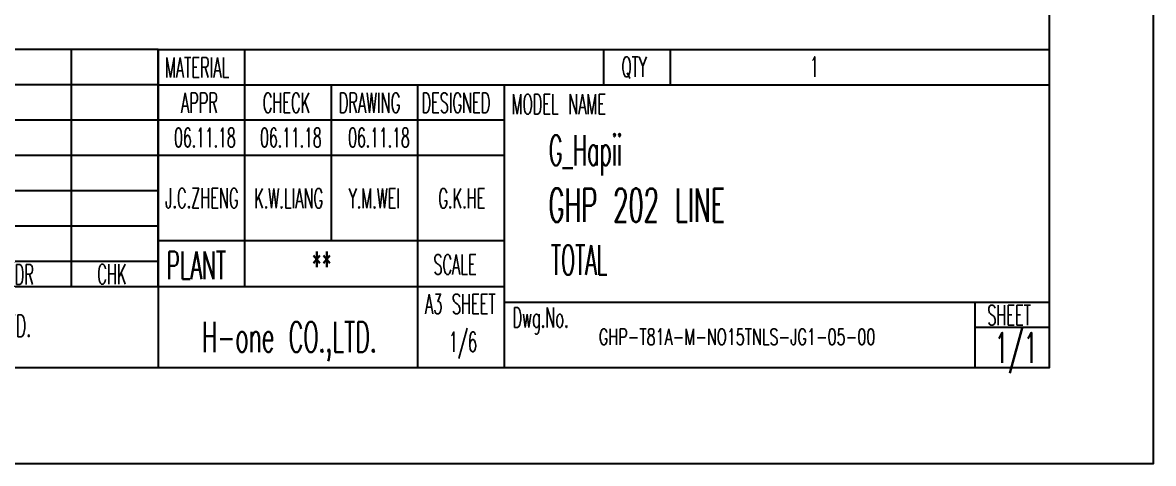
# Model space of a CAD drawing. Header units: millimetres. Extents: x 9439 to 18429, y 1498 to 3280.
# Drawn here: x 11287 to 11959, y 1498 to 1760 of the extents above; entities that cross this region are included whole.
import ezdxf
from ezdxf.enums import TextEntityAlignment as Align

# ---------------------------------------------------------------- set-up
doc = ezdxf.new("R2010")
doc.units = ezdxf.units.MM
doc.layers.add('title_frame', color=7, linetype='Continuous')
doc.layers.add('word_dim', color=253, linetype='Continuous')
doc.styles.add('MX_NOTE_STANDARD', font='txt.shx', dxfattribs={"bigfont": 'bigfont.shx'})
doc.styles.get("Standard").update_dxf_attribs({"font": 'romans.shx', "bigfont": 'bigfont.shx'})

# ---------------------------------------------------------------- blocks, each defined once
blk = doc.blocks.new('A$C404331B6')
at = {"layer": 'title_frame'}
for p, q in [((79.62, 0), (0, 0)), ((71.05, -23.5), (71.05, 0)), ((71.05, -23.5), (71.05, 0)), ((79.62, 0), (79.62, -31.5)), ((79.62, 0), (167.83, 0)), ((88.2, -23.5), (88.2, 0)), ((123.73, 0), (123.73, -3.5)), ((130.3, 0), (130.3, -3.5)), ((79.62, -3.5), (0, -3.5)), ((79.62, -3.5), (167.83, -3.5)), ((96.78, -18.9), (96.78, -3.5)), ((105.35, -31.5), (105.35, -3.5)), ((113.92, -31.5), (113.92, -3.5)), ((79.62, -7), (0, -7)), ((113.92, -7), (79.62, -7)), ((79.62, -10.5), (0, -10.5)), ((113.92, -10.5), (79.62, -10.5)), ((79.62, -14), (0, -14)), ((79.62, -17.5), (0, -17.5)), ((79.62, -18.9), (113.92, -18.9)), ((79.62, -21), (0, -21)), ((79.62, -23.5), (0, -23.5)), ((113.92, -23.5), (79.62, -23.5)), ((113.92, -25), (167.83, -25)), ((160.48, -25), (160.48, -31.5)), ((160.48, -27.5), (167.83, -27.5)), ((167.83, -31.5), (0, -31.5))]:
    blk.add_line(p, q, dxfattribs=at)
at = {"layer": 'title_frame', "color": 3, "style": 'MX_NOTE_STANDARD', "width": 0.5341}
for s, height, p in [('MATERIAL', 1.973, (80.3, -2.79)), ('QTY', 1.973, (125.5, -2.7)), ('APPR', 1.973, (81.89, -6.26)), ('CHECK', 1.973, (89.99, -6.26)), ('DRAWING', 1.973, (97.51, -6.26)), ('DESIGNED', 1.973, (105.7, -6.26)), ('MODEL NAME', 1.973, (114.63, -6.41)), ('PLANT', 2.74, (80.46, -22.73)), ('CHK', 1.973, (73.61, -23.23)), ('SCALE', 1.973, (106.88, -22.28)), ('DR', 1.973, (65.43, -23.27)), ('Dwg.No.', 1.973, (114.71, -27.52)), ('SHEET', 1.973, (161.71, -27.29)), ('MAKER NAME :GUANGZHOU RISONG INTELLIGENT TECHNOLOGY HOLDING CO., LTD.', 2.16, (2.22, -28.43))]:
    blk.add_text(s, height=height, dxfattribs=at).set_placement(p)

msp = doc.modelspace()

# ---------------------------------------------------------------- linework, layer by layer
at = {"layer": 'title_frame'}
for p, q in [((11367.806, 1743.896), (11367.806, 1722.896)), ((11367.806, 1602.896), (11367.806, 1743.896)), ((11367.806, 1743.896), (11367.806, 1554.896)), ((11897.006, 1554.896), (11573.606, 1554.896)), ((11897.006, 1554.896), (11573.606, 1554.896))]:
    msp.add_line(p, q, dxfattribs=at)
at = {"layer": 'title_frame', "color": 4}
msp.add_lwpolyline([(11958.956, 3280.121), (9438.956, 3280.121), (9438.956, 1498.121), (11958.956, 1498.121)], close=True, dxfattribs=at)
at = {"layer": 'title_frame'}
msp.add_lwpolyline([(9500.906, 3223.346), (11897.006, 3223.346), (11897.006, 1554.896), (9500.906, 1554.896)], close=True, dxfattribs=at)

# ---------------------------------------------------------------- block references
at = {"layer": 'word_dim', "ltscale": 2, "xscale": 6, "yscale": 6, "zscale": 6}
msp.add_blockref('A$C404331B6', (10890.056, 1743.896), dxfattribs=at)

# ---------------------------------------------------------------- texts
at = {"linetype": 'Continuous', "insert": (11599.869, 1681.017), "char_height": 18, "width": 305.4, "attachment_point": 4}
msp.add_mtext('{\\W0.5;\\C3;G_Hapii }', dxfattribs=at)
at = {"color": 3, "linetype": 'Continuous', "insert": (11629.6, 1578.071), "char_height": 9.6, "width": 222.78824, "attachment_point": 1}
msp.add_mtext('{\\W0.65;GHP-T81A-M-NO15TNLS-JG1-05-00}', dxfattribs=at)
at = {"layer": 'title_frame', "color": 3, "style": 'MX_NOTE_STANDARD'}
for s, height, width, p in [('1', 11.837, 0.5341, (11754.812, 1727.686)), ('06.11.18', 11.4, 0.5341, (11377.327, 1685.839)), ('06.11.18', 11.4, 0.5341, (11428.397, 1685.839)), ('06.11.18', 11.4, 0.5341, (11480.702, 1685.839)), ('GHP 202 LINE', 19.8, 0.5341, (11599.639, 1641.602)), ('TOTAL', 17.64, 0.5, (11601.127, 1610.017)), ('**', 16.44, 0.5341, (11458.964, 1607.512)), ('A3 SHEET', 11.8368, 0.5341, (11526.384, 1586.837)), ('H-one CO.,LTD.', 18, 0.5341, (11393.941, 1564.192)), ('1/6', 11.8368, 0.5341, (11540.494, 1564.31)), ('1/1', 18, 0.5341, (11864.647, 1557.751))]:
    msp.add_text(s, height=height, dxfattribs=dict(at, width=width)).set_placement(p)
at = {"layer": 'title_frame', "color": 3, "style": 'MX_NOTE_STANDARD', "width": 0.5341}
for s, p in [('J.C.ZHENG', (11393.798, 1646.135)), ('K.W.LIANG', (11445.367, 1646.006)), ('Y.M.WEI', (11496.245, 1646.026)), ('G.K.HE', (11548.267, 1646.006))]:
    msp.add_text(s, height=11.8368, dxfattribs=at).set_placement(p, align=Align.BOTTOM_CENTER)

doc.saveas('drawing.dxf')
